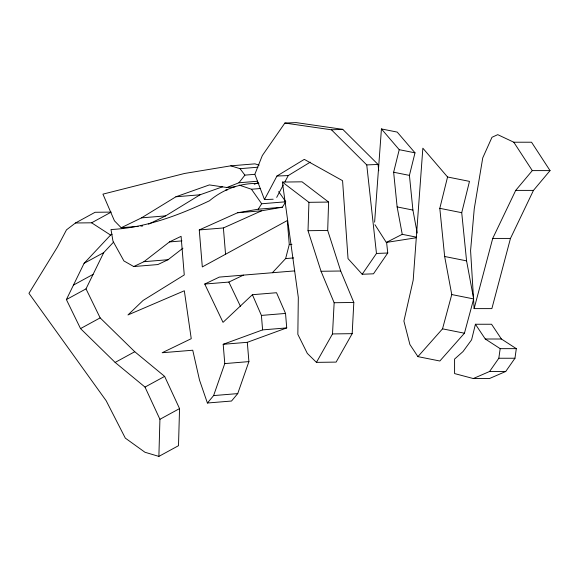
<?xml version="1.0" encoding="UTF-8"?>
<svg xmlns="http://www.w3.org/2000/svg" width="579" height="579" viewBox="0 0 579 579"><rect width="100%" height="100%" fill="white"/><g stroke="black" fill="none" stroke-linecap="round" stroke-linejoin="round"><path stroke-width="0.87" d="M75.473 222.987L91.605 222.799L111.226 212.095L95.094 212.283L75.473 222.987L66.491 229.849L57.459 246.972L28.95 293.329L106.189 400.769L125.31 438.115L144.953 452.25L158.878 456.397L159.927 419.297L145.011 387.083L115.141 362.432L80.532 328.59L66.382 299.582L84.085 263.329L110.575 235.074L112.145 234.22M113.564 242.109L103.706 252.625L86.01 288.87L100.153 317.878L134.762 351.728L164.639 376.379L179.548 408.593L178.498 445.692L158.878 456.397M316.445 362.367L332.512 333.931L334.148 302.73L321.041 271.276L308.021 230.71L308.933 202.324L282.378 182.081L298.315 297.425L297.845 334.344L307.319 353.422L316.445 362.367L336.117 362.099L352.177 333.663L353.82 302.47L340.713 271.008L327.692 230.449L328.604 202.064L302.043 181.813L282.378 182.081M374.613 222.162L381.431 128.936L397.216 132.092L415.005 152.827L409.425 175.386L412.914 210.068L417.206 233.055M473.304 378.543L489.588 371.479L498.823 358.242L500.176 348.652L485.282 339.005L475.417 324.247L491.557 324.247L501.414 339.005L516.316 348.652L514.963 358.242L505.728 371.479L489.443 378.543L473.304 378.543L454.587 373.578L454.587 359.06L463.026 351.554L471.596 339.822L475.417 324.247M416.272 237.129L402.246 234.329L397.129 206.913L393.64 172.238L399.228 149.679L381.431 128.936M417.922 356.628L442.53 328.843L451.758 294.559L444.65 256.49L439.808 208.324L447.56 176.993L422.851 148.188L413.189 280.156L403.903 321.07L409.903 344.519L417.922 356.628L439.845 361.007L464.445 333.214L473.673 298.938L466.573 260.861L461.724 212.696L469.482 181.372L447.56 176.993M272.405 272.731L285.628 258.581L289.268 244.526L287.3 220.548L202.31 266.926L199.263 229.935L237.542 212.761L258.22 209.207L282.342 207.224L285.802 201.782L261.679 203.765L258.22 209.207M474.129 308.614L492.715 238.418L515.708 190.39L532.296 170.61L550.05 170.61L531.544 142.217L513.79 142.217L497.737 134.654L491.984 137.288L482.741 157.901L474.244 208.838L470.582 250.635L474.129 308.614L491.875 308.614L510.468 238.418L533.462 190.39L550.05 170.61M258.893 183.5C240.676 182.79 223.378 189.109 209.46 200.783C178.361 215.46 145.676 227.793 110.987 229.523L112.985 241.182L123.928 260.948L133.742 266.543L143.947 261.694L169.452 241.928L181.089 236.333L184.26 274.931L143.114 300.429L127.973 314.947L184.325 290.774L191.244 338.686L162.185 352.734L192.742 350.223L199.523 380.121L207.398 403.013L213.608 395.587L224.775 363.59L223.19 344.295L262.598 329.892L286.721 327.909L285.534 313.434L276.523 292.721L252.401 294.704L223.031 322.351L204.742 284.05L219.311 277.095L294.74 270.892M207.398 403.013L231.52 401.03L237.73 393.604L248.905 361.607L247.313 342.312L286.721 327.909M273.165 199.227L264.48 199.574L276.943 176.03L304.286 159.37L342.573 180.691L348.037 258.639L362.193 274.258L373.484 273.809L387.756 253.009L386.584 242.275M276.69 197.388L283.29 184.925M284.933 181.813L288.233 175.582L310.257 162.156M362.193 274.258L376.466 253.457L366.753 164.914L331.47 129.805L284.868 123.052L262.323 155.556L254.854 174.279L264.48 199.574M259.139 165.138L254.926 163.85L230.804 165.833L184.636 173.454L102.939 194.139L114.439 220.809L121.199 227.742L141.515 217.863L175.907 196.78L209.366 184.918L226.932 187.502L238.939 182.769L244.895 175.133L254.724 174.33M133.742 266.543L157.864 264.56L168.069 259.71L182.95 248.181M148.571 224.182L165.637 215.88L200.03 194.797L222.618 186.785M123.132 228.22L124.702 227.366M84.085 263.329L103.706 252.625M73.468 285.078L93.089 274.374M66.382 299.582L86.01 288.87M80.532 328.59L100.153 317.878M115.141 362.432L134.762 351.728M145.011 387.083L164.639 376.379M159.927 419.297L179.548 408.593M374.953 224.695L386.309 242.435L402.246 234.329M204.742 284.05L228.871 282.067L243.433 275.112M199.263 229.935L223.393 227.952L261.665 210.778L282.342 207.224M254.253 184.26L258.263 182.682M386.309 242.435L416.265 237.752M230.804 165.833L240.061 168.677L257.93 167.208M238.939 182.769L257.706 181.227M226.932 187.502L234.973 186.843M225.578 190.057L227.366 189.912M239.236 185.114L251.467 189.246L260.398 188.508M175.907 196.78L200.03 194.797M141.515 217.863L165.637 215.88M237.542 212.761L261.665 210.778M121.199 227.742L138.178 226.353M140.856 226.128L142.644 225.984M169.452 241.928L181.965 240.9M289.268 244.526L291.946 244.302M143.947 261.694L168.069 259.71M285.628 258.581L293.669 257.923M252.401 294.704L261.411 315.417L285.534 313.434M223.19 344.295L247.313 342.312M224.775 363.59L248.905 361.607M213.608 395.587L237.73 393.604M284.868 123.052L296.159 122.603L342.761 129.349L378.044 164.458L378.731 170.718M331.47 129.805L342.761 129.349M366.753 164.914L378.044 164.458M276.943 176.03L288.233 175.582M376.466 253.457L387.756 253.009M308.933 202.324L328.604 202.064M308.021 230.71L327.692 230.449M321.041 271.276L340.713 271.008M334.148 302.73L353.82 302.47M332.512 333.931L352.177 333.663M515.708 190.39L533.462 190.39M492.715 238.418L510.468 238.418M485.282 339.005L501.414 339.005M500.176 348.652L516.316 348.652M498.823 358.242L514.963 358.242M489.588 371.479L505.728 371.479M399.228 149.679L415.005 152.827M393.64 172.238L409.425 175.386M439.808 208.324L461.724 212.696M397.129 206.913L412.914 210.068M444.65 256.49L466.573 260.861M451.758 294.559L473.673 298.938M442.53 328.843L464.445 333.214M91.605 222.799L110.575 235.074M240.061 168.677L244.895 175.133M278.651 191.62L285.295 201.051M251.467 189.246L261.679 203.765M513.79 142.217L532.296 170.61M228.871 282.067L240.538 306.515M261.411 315.417L262.598 329.892M223.393 227.952L225.564 254.376"/></g></svg>
